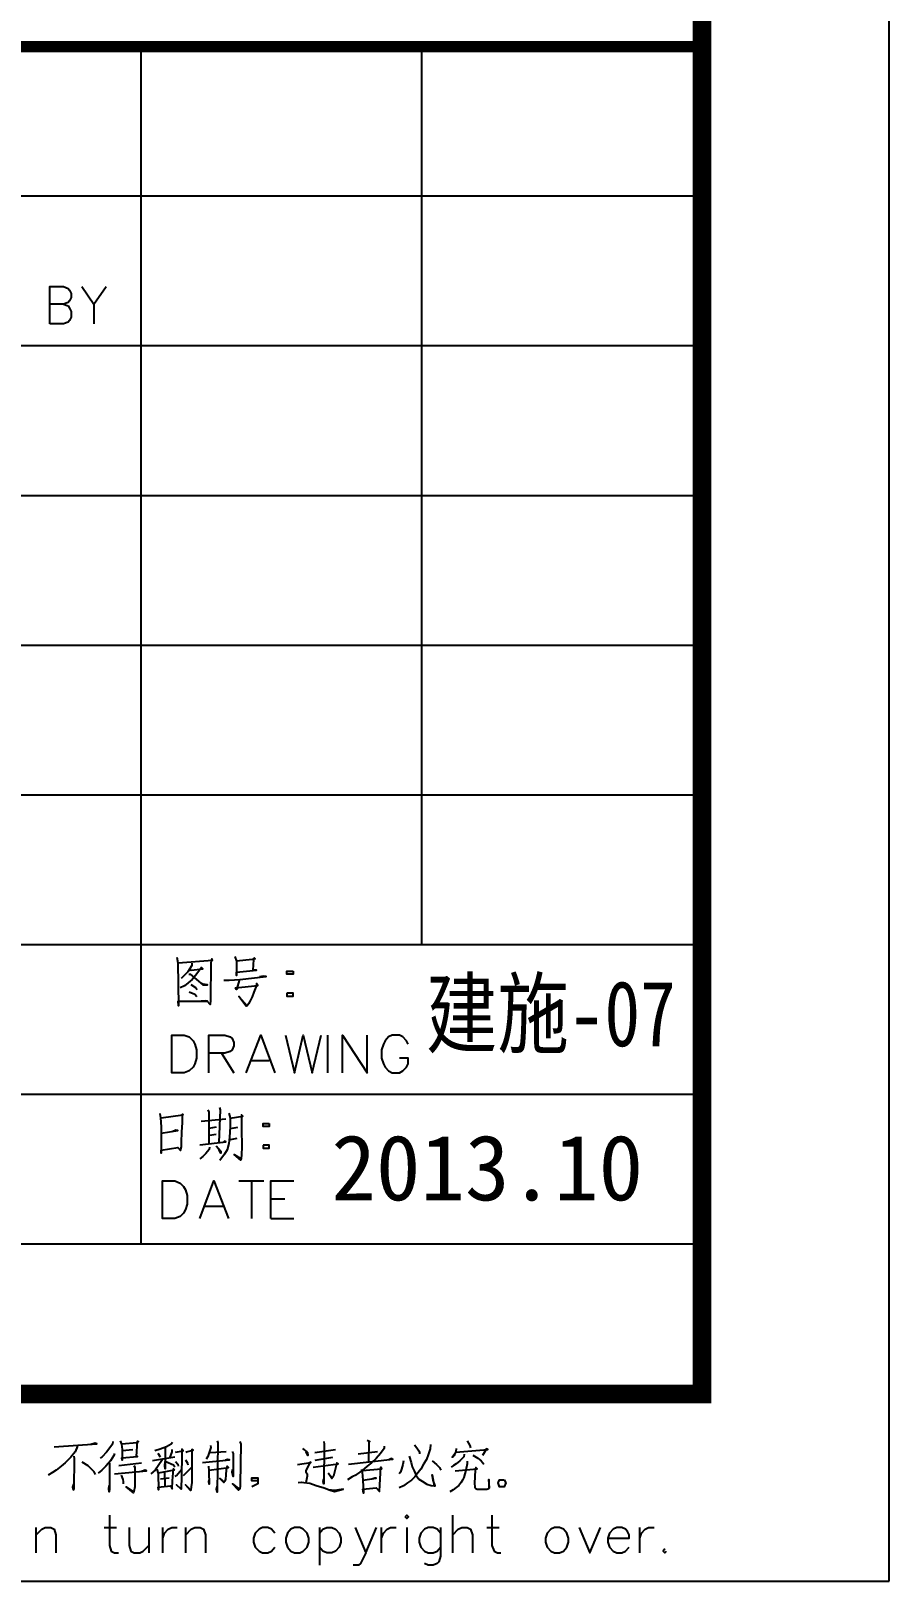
# Model space of a CAD drawing. Extents: x 1417642 to 3570900, y 124798 to 1191112.
# Drawn here: x 1611462 to 1618342, y 252448 to 264873 of the extents above; entities that cross this region are included whole.
import ezdxf

# ---------------------------------------------------------------- set-up
doc = ezdxf.new("R2010")
doc.units = 0
doc.header["$LTSCALE"] = 1000
doc.header["$MEASUREMENT"] = 0
for name, color, linetype in [('PUB_TITLE', 4, 'CONTINUOUS'), ('TEXT', 7, 'CONTINUOUS'), ('图戳', 211, 'CONTINUOUS')]:
    doc.layers.add(name, color=color, linetype=linetype)
doc.styles.add('HZSJ', font='')
doc.styles.get('HZSJ').set_extended_font_data('FangSong_GB2312')

msp = doc.modelspace()

# ---------------------------------------------------------------- linework, layer by layer
at = {"layer": 'PUB_TITLE'}
msp.add_lwpolyline([(1417642.3, 252448.4), (1618342.3, 252448.4), (1618342.3, 378598.4), (1417642.3, 378598.4)], close=True, dxfattribs=at)
at = {"layer": 'PUB_TITLE', "const_width": 150}
msp.add_lwpolyline([(1421392.3, 253948.4), (1616842.3, 253948.4), (1616842.3, 377098.4), (1421392.3, 377098.4)], close=True, dxfattribs=at)
at = {"layer": '图戳'}
for p, q in [((1616842.3, 253948.4), (1616842.3, 377098.4)), ((1612342.3, 264748.4), (1612342.3, 255148.4)), ((1614592.3, 264748.4), (1614592.3, 257548.4)), ((1616842.3, 263548.4), (1606342.3, 263548.4)), ((1616842.3, 262348.4), (1606342.3, 262348.4)), ((1616842.3, 261148.4), (1606342.3, 261148.4)), ((1616842.3, 259948.4), (1606342.3, 259948.4)), ((1616842.3, 258748.4), (1606342.3, 258748.4)), ((1616842.3, 257548.4), (1606342.3, 257548.4)), ((1616842.3, 256348.4), (1606342.3, 256348.4)), ((1616842.3, 255148.4), (1606342.3, 255148.4)), ((1606342.3, 253948.4), (1616842.3, 253948.4))]:
    msp.add_line(p, q, dxfattribs=at)
at = {"layer": '图戳', "const_width": 90}
msp.add_lwpolyline([(1616842.3, 264748.4), (1606342.3, 264748.4)], dxfattribs=at)
at = {"layer": '图戳'}
for points in [[(1611614.2, 262525.5), (1611614.2, 262826), (1611723.5, 262826), (1611761, 262808.9), (1611771.3, 262795.3), (1611784.9, 262767.9), (1611784.9, 262737.2), (1611771.3, 262709.9), (1611761, 262696.2), (1611723.5, 262682.6), (1611614.2, 262682.6)], [(1611870.3, 262826), (1611965.9, 262682.6), (1612064.9, 262826)], [(1611723.5, 262682.6), (1611761, 262668.9), (1611771.3, 262651.9), (1611784.9, 262624.5), (1611784.9, 262580.2), (1611771.3, 262552.8), (1611761, 262539.2), (1611723.5, 262525.5), (1611614.2, 262525.5)], [(1611965.9, 262682.6), (1611965.9, 262525.5)], [(1612631.7, 257448.4), (1612638.5, 257404), (1612645.4, 257059.1), (1612641.9, 257096.7), (1612877.5, 257096.7), (1612860.5, 257100.1), (1612826.3, 257096.7)], [(1613096.1, 257455.2), (1613109.7, 257417.6), (1613109.7, 257301.5), (1613109.7, 257328.9), (1613270.2, 257345.9), (1613242.9, 257345.9), (1613249.7, 257431.3), (1613253.1, 257444.9), (1613259.9, 257434.7), (1613236, 257431.3), (1613109.7, 257417.6)], [(1612641.9, 257404), (1612918.5, 257424.5), (1612911.7, 257434.7), (1612904.9, 257404), (1612901.4, 257103.5), (1612898, 257069.4), (1612874.1, 257096.7)], [(1612734.1, 257349.3), (1612747.8, 257345.9), (1612840, 257356.2), (1612829.7, 257366.4), (1612785.3, 257305), (1612754.6, 257270.8), (1612723.9, 257243.5), (1612693.2, 257219.6), (1612659, 257202.5)], [(1612751.2, 257400.6), (1612751.2, 257383.5), (1612720.5, 257332.3), (1612682.9, 257294.7), (1612665.8, 257277.6)], [(1613563.8, 257335.7), (1613563.8, 257311.8), (1613512.6, 257311.8), (1613512.6, 257335.7), (1613563.8, 257335.7), (1613563.8, 257335.7)], [(1612727.3, 257311.8), (1612737.5, 257311.8), (1612840, 257226.4), (1612877.5, 257226.4), (1612840, 257233.3), (1612822.9, 257240.1)], [(1612744.4, 257229.8), (1612781.9, 257205.9), (1612795.6, 257188.9)], [(1613007.3, 257264), (1613051.7, 257264), (1613137, 257270.8), (1613348.7, 257294.7), (1613324.8, 257298.1), (1613294.1, 257291.3)], [(1613133.6, 257270.8), (1613109.7, 257188.9), (1613102.9, 257202.5), (1613280.4, 257223), (1613270.2, 257236.7), (1613270.2, 257223), (1613249.7, 257168.4), (1613236, 257130.8), (1613219, 257100.1), (1613205.3, 257076.2), (1613195.1, 257059.1), (1613188.2, 257055.7), (1613130.2, 257134.2), (1613191.7, 257062.5)], [(1612730.7, 257171.8), (1612775.1, 257151.3), (1612792.2, 257134.2)], [(1613512.6, 257161.6), (1613512.6, 257137.7), (1613563.8, 257137.7), (1613563.8, 257161.6), (1613512.6, 257161.6), (1613512.6, 257161.6)], [(1612590.7, 256523.1), (1612590.7, 256823.5), (1612689.7, 256823.5), (1612730.7, 256809.9), (1612761.4, 256779.1), (1612775.1, 256751.8), (1612788.8, 256707.4), (1612788.8, 256639.2), (1612775.1, 256594.8), (1612761.4, 256567.5), (1612730.7, 256536.7), (1612689.7, 256523.1), (1612590.7, 256523.1), (1612590.7, 256523.1)], [(1612887.8, 256523.1), (1612887.8, 256823.5), (1613017.5, 256823.5), (1613058.5, 256809.9), (1613075.6, 256796.2), (1613089.2, 256765.5), (1613089.2, 256738.2), (1613075.6, 256707.4), (1613058.5, 256693.8), (1613017.5, 256680.1), (1612887.8, 256680.1)], [(1613188.2, 256523.1), (1613304.3, 256823.5), (1613417, 256523.1)], [(1613502.4, 256823.5), (1613574.1, 256523.1), (1613645.8, 256823.5), (1613717.5, 256523.1), (1613789.2, 256823.5)], [(1613843.8, 256523.1), (1613843.8, 256823.5)], [(1613959.9, 256523.1), (1613959.9, 256823.5), (1614157.9, 256523.1), (1614157.9, 256823.5)], [(1614485.7, 256751.8), (1614472, 256779.1), (1614444.7, 256809.9), (1614417.4, 256823.5), (1614359.4, 256823.5), (1614328.6, 256809.9), (1614301.3, 256779.1), (1614287.7, 256751.8), (1614274, 256707.4), (1614274, 256639.2), (1614287.7, 256594.8), (1614301.3, 256567.5), (1614328.6, 256536.7), (1614359.4, 256523.1), (1614417.4, 256523.1), (1614444.7, 256536.7), (1614472, 256567.5), (1614485.7, 256594.8), (1614485.7, 256639.2), (1614417.4, 256639.2)], [(1612990.2, 256680.1), (1613089.2, 256523.1)], [(1613232.6, 256622.1), (1613372.6, 256622.1)], [(1612880.9, 256226), (1612887.8, 256205.5), (1612887.8, 255952.9)], [(1612973.1, 256243.1), (1612980, 256226), (1612969.7, 255963.1)], [(1612495.1, 256195.3), (1612502, 256161.1), (1612505.4, 256089.4), (1612505.4, 256010.9), (1612505.4, 256000.7), (1612505.4, 255949.5), (1612505.4, 255877.7), (1612505.4, 255901.6), (1612638.5, 255922.1), (1612662.4, 255898.2), (1612669.3, 255929), (1612669.3, 255966.5), (1612672.7, 256045.1), (1612676.1, 256123.6), (1612676.1, 256191.9), (1612679.5, 256181.6), (1612505.4, 256157.7)], [(1612826.3, 256133.8), (1613024.4, 256154.3)], [(1612891.2, 256079.2), (1612949.2, 256089.4)], [(1613048.3, 256198.7), (1613058.5, 256161.1), (1613058.5, 256089.4), (1613055.1, 256007.5), (1613048.3, 255956.3), (1613034.6, 255905.1), (1613014.1, 255870.9), (1612976.6, 255819.7)], [(1613058.5, 256157.7), (1613160.9, 256174.8), (1613150.7, 256185), (1613150.7, 256082.6), (1613150.7, 256075.8), (1613154.1, 255925.5), (1613150.7, 255867.5), (1613147.3, 255833.4), (1613143.9, 255823.1), (1613092.6, 255867.5), (1613140.4, 255836.8)], [(1613061.9, 256075.8), (1613120, 256086)], [(1613372.6, 256116.8), (1613372.6, 256092.9), (1613324.8, 256092.9), (1613324.8, 256116.8), (1613372.6, 256116.8), (1613372.6, 256116.8)], [(1612505.4, 256038.2), (1612638.5, 256058.7), (1612624.9, 256062.1), (1612594.1, 256048.5)], [(1612816.1, 255946), (1613024.4, 255969.9), (1613014.1, 255973.4), (1613000.5, 255963.1)], [(1612894.6, 256021.2), (1612945.8, 256031.4)], [(1613055.1, 255987), (1613061.9, 255987), (1613116.5, 255997.3)], [(1612894.6, 255925.5), (1612891.2, 255908.5), (1612863.9, 255874.3), (1612840, 255850.4), (1612816.1, 255833.4)], [(1612945.8, 255935.8), (1612983.4, 255894.8), (1612983.4, 255877.7), (1612969.7, 255908.5)], [(1613324.8, 255942.6), (1613324.8, 255918.7), (1613372.6, 255918.7), (1613372.6, 255942.6), (1613324.8, 255942.6), (1613324.8, 255942.6)], [(1612515.6, 255355.4), (1612515.6, 255655.8), (1612614.6, 255655.8), (1612659, 255638.7), (1612686.3, 255611.4), (1612700, 255584.1), (1612713.6, 255539.7), (1612713.6, 255468), (1612700, 255427.1), (1612686.3, 255396.3), (1612659, 255369), (1612614.6, 255355.4), (1612515.6, 255355.4), (1612515.6, 255355.4)], [(1612816.1, 255355.4), (1612928.8, 255655.8), (1613044.8, 255355.4)], [(1613130.2, 255655.8), (1613328.2, 255655.8)], [(1613229.2, 255655.8), (1613229.2, 255355.4)], [(1613386.3, 255355.4), (1613386.3, 255655.8), (1613570.7, 255655.8)], [(1613386.3, 255512.4), (1613499, 255512.4)], [(1612857, 255454.4), (1613000.5, 255454.4)], [(1613386.3, 255355.4), (1613570.7, 255355.4)], [(1611836.2, 253528.7), (1611815.7, 253484.3), (1611781.5, 253439.9), (1611737.1, 253395.5), (1611703, 253368.2), (1611665.4, 253337.5), (1611634.7, 253317), (1611600.6, 253296.5)], [(1611648.4, 253525.2), (1611989.8, 253549.1), (1611976.1, 253552.6), (1611942, 253542.3)], [(1612133.2, 253470.6), (1612126.4, 253453.5), (1612099.1, 253412.6), (1612061.5, 253368.2), (1612030.8, 253337.5), (1612000, 253313.6)], [(1612119.5, 253566.2), (1612116.1, 253545.7), (1612095.6, 253515), (1612068.3, 253480.9), (1612034.2, 253443.3), (1612017.1, 253433.1)], [(1612177.6, 253573), (1612187.8, 253545.7), (1612194.7, 253501.3), (1612194.7, 253457), (1612194.7, 253429.6), (1612194.7, 253416), (1612191.2, 253436.5), (1612317.6, 253446.7), (1612307.3, 253446.7), (1612317.6, 253569.6), (1612324.4, 253566.2), (1612314.2, 253556), (1612187.8, 253545.7)], [(1612194.7, 253494.5), (1612280, 253501.3)], [(1612597.6, 253559.4), (1612587.3, 253545.7), (1612549.8, 253525.2), (1612498.5, 253504.8), (1612454.2, 253491.1)], [(1612478.1, 253474), (1612498.5, 253443.3)], [(1612539.5, 253515), (1612539.5, 253347.7), (1612536.1, 253371.6), (1612539.5, 253405.7)], [(1612590.7, 253501.3), (1612590.7, 253484.3), (1612573.7, 253433.1)], [(1612621.5, 253480.9), (1612682.9, 253491.1), (1612672.7, 253504.8), (1612672.7, 253484.3), (1612669.3, 253262.3), (1612665.8, 253211.1), (1612665.8, 253207.7), (1612665.8, 253183.8), (1612628.3, 253218), (1612662.4, 253190.6)], [(1612703.4, 253480.9), (1612710.2, 253484.3), (1612761.4, 253497.9), (1612751.2, 253501.3), (1612751.2, 253460.4), (1612751.2, 253238.4), (1612747.8, 253204.3), (1612744.4, 253180.4), (1612741, 253173.6), (1612700, 253218), (1612744.4, 253177)], [(1612901.4, 253535.5), (1612904.9, 253518.4), (1612880.9, 253446.7), (1612867.3, 253426.2)], [(1612901.4, 253477.4), (1613027.8, 253487.7)], [(1612956.1, 253573), (1612959.5, 253556), (1612956.1, 253159.9), (1612949.2, 253183.8), (1612956.1, 253207.7)], [(1613075.6, 253487.7), (1613082.4, 253470.6), (1613082.4, 253286.2), (1613075.6, 253320.4), (1613079, 253340.9)], [(1613137, 253566.2), (1613143.9, 253545.7), (1613140.4, 253228.2), (1613140.4, 253207.7), (1613137, 253190.6), (1613133.6, 253183.8), (1613126.8, 253177), (1613079, 253228.2), (1613133.6, 253183.8)], [(1613638.9, 253511.6), (1613673.1, 253484.3), (1613679.9, 253477.4), (1613683.3, 253453.5), (1613669.7, 253484.3)], [(1613738, 253477.4), (1613905.3, 253501.3)], [(1613809.7, 253566.2), (1613813.1, 253545.7), (1613809.7, 253228.2), (1613806.2, 253245.3), (1613809.7, 253265.8)], [(1614294.5, 253528.7), (1614294.5, 253511.6), (1614263.8, 253470.6), (1614229.6, 253429.6), (1614192.1, 253395.5), (1614157.9, 253368.2), (1614117, 253334), (1614072.6, 253303.3), (1614072.6, 253299.9), (1614038.4, 253282.8), (1614000.9, 253258.9)], [(1614086.2, 253467.2), (1614239.9, 253487.7)], [(1614157.9, 253576.5), (1614178.4, 253566.2), (1614171.6, 253566.2), (1614168.2, 253405.7)], [(1614666.7, 253542.3), (1614663.3, 253508.2), (1614646.2, 253460.4), (1614632.5, 253422.8), (1614608.6, 253385.3), (1614588.1, 253344.3), (1614567.6, 253317), (1614540.3, 253282.8), (1614513, 253255.5), (1614482.3, 253235), (1614448.1, 253211.1), (1614414, 253194.1)], [(1614536.9, 253538.9), (1614557.4, 253515), (1614571.1, 253491.1), (1614577.9, 253477.4), (1614577.9, 253467.2)], [(1614871.5, 253511.6), (1614868.1, 253487.7), (1614861.3, 253470.6), (1614854.5, 253453.5), (1614847.6, 253443.3), (1614840.8, 253439.9), (1614868.1, 253480.9), (1615124.2, 253501.3), (1615113.9, 253508.2), (1615083.2, 253453.5)], [(1614960.3, 253573), (1614980.8, 253535.5), (1614987.6, 253515)], [(1611805.4, 253450.1), (1611808.8, 253429.6), (1611805.4, 253190.6), (1611802, 253177), (1611798.6, 253200.9), (1611805.4, 253224.8)], [(1611979.6, 253303.3), (1611969.3, 253323.8), (1611921.5, 253371.6), (1611873.7, 253402.3)], [(1612092.2, 253395.5), (1612092.2, 253183.8), (1612088.8, 253163.3), (1612085.4, 253187.2), (1612088.8, 253214.5)], [(1612167.3, 253375), (1612348.3, 253395.5)], [(1612286.8, 253375), (1612293.7, 253361.4), (1612293.7, 253262.3), (1612293.7, 253204.3), (1612286.8, 253166.7), (1612283.4, 253156.5), (1612225.4, 253204.3), (1612283.4, 253163.3)], [(1612515.6, 253422.8), (1612481.5, 253371.6), (1612457.6, 253337.5), (1612423.4, 253306.7)], [(1612614.6, 253439.9), (1612437.1, 253412.6)], [(1612471.2, 253344.3), (1612481.5, 253310.1), (1612484.9, 253180.4), (1612481.5, 253200.9), (1612580.5, 253211.1), (1612594.1, 253187.2), (1612597.6, 253252.1), (1612604.4, 253347.7), (1612611.2, 253337.5), (1612481.5, 253313.6)], [(1612542.9, 253405.7), (1612604.4, 253378.4), (1612614.6, 253364.8)], [(1612621.5, 253405.7), (1612638.5, 253385.3), (1612641.9, 253368.2)], [(1612686.3, 253293.1), (1612751.2, 253361.4)], [(1612700, 253419.4), (1612717.1, 253392.1), (1612720.5, 253378.4)], [(1612836.6, 253398.9), (1613055.1, 253419.4), (1613051.7, 253419.4), (1613038, 253422.8), (1613020.9, 253416)], [(1612884.4, 253368.2), (1612887.8, 253330.6), (1612887.8, 253323.8), (1612891.2, 253224.8), (1612887.8, 253245.3), (1612891.2, 253258.9)], [(1612891.2, 253337.5), (1613044.8, 253357.9), (1613034.6, 253368.2), (1613027.8, 253340.9), (1613024.4, 253296.5), (1613020.9, 253265.8), (1613017.5, 253248.7), (1613007.3, 253238.4), (1612976.6, 253269.2), (1613010.7, 253241.9)], [(1613598, 253381.8), (1613707.2, 253398.9), (1613700.4, 253402.3), (1613666.3, 253334), (1613666.3, 253323.8), (1613676.5, 253306.7), (1613676.5, 253289.7), (1613666.3, 253235)], [(1613724.3, 253361.4), (1613925.7, 253388.7), (1613915.5, 253395.5), (1613901.8, 253340.9), (1613888.2, 253289.7), (1613874.5, 253269.2), (1613847.2, 253310.1), (1613877.9, 253276)], [(1613741.4, 253416), (1613881.4, 253439.9)], [(1614007.7, 253385.3), (1614362.8, 253426.2), (1614356, 253429.6), (1614335.5, 253422.8)], [(1614113.5, 253344.3), (1614117, 253320.4), (1614123.8, 253255.5), (1614127.2, 253153.1), (1614123.8, 253183.8), (1614229.6, 253194.1), (1614256.9, 253166.7), (1614260.4, 253218), (1614267.2, 253361.4), (1614274, 253344.3), (1614117, 253330.6)], [(1614448.1, 253412.6), (1614444.7, 253381.8), (1614434.5, 253344.3), (1614424.2, 253320.4), (1614414, 253306.7)], [(1614495.9, 253450.1), (1614509.6, 253398.9), (1614519.8, 253364.8), (1614533.5, 253330.6), (1614550.6, 253293.1), (1614571.1, 253265.8), (1614598.4, 253248.7), (1614635.9, 253224.8), (1614670.1, 253214.5), (1614694, 253211.1), (1614704.2, 253211.1), (1614687.2, 253255.5), (1614680.3, 253299.9), (1614694, 253211.1)], [(1614680.3, 253412.6), (1614714.5, 253381.8), (1614738.4, 253357.9), (1614748.6, 253337.5)], [(1614960.3, 253409.2), (1614960.3, 253388.7), (1614950.1, 253337.5), (1614939.8, 253306.7), (1614933, 253279.4), (1614922.7, 253255.5), (1614909.1, 253235), (1614892, 253214.5), (1614871.5, 253197.5), (1614847.6, 253180.4), (1614820.3, 253163.3)], [(1614936.4, 253463.8), (1614933, 253443.3), (1614902.3, 253412.6), (1614871.5, 253388.7), (1614851, 253375), (1614830.6, 253361.4)], [(1614864.7, 253330.6), (1615038.8, 253347.7), (1615028.6, 253357.9), (1615025.2, 253337.5), (1615018.3, 253231.6), (1615021.8, 253200.9), (1615028.6, 253190.6), (1615038.8, 253183.8), (1615055.9, 253183.8), (1615073, 253183.8), (1615117.4, 253183.8), (1615134.4, 253190.6), (1615137.8, 253194.1), (1615134.4, 253262.3), (1615134.4, 253190.6)], [(1615004.7, 253457), (1615045.7, 253433.1), (1615073, 253412.6), (1615086.6, 253395.5), (1615093.5, 253385.3)], [(1612133.2, 253306.7), (1612389.3, 253330.6), (1612379, 253337.5), (1612348.3, 253327.2)], [(1612184.4, 253296.5), (1612198.1, 253262.3), (1612201.5, 253245.3), (1612201.5, 253228.2)], [(1612570.2, 253272.6), (1612502, 253265.8)], [(1612532.7, 253320.4), (1612536.1, 253207.7)], [(1612618, 253286.2), (1612628.3, 253293.1), (1612669.3, 253340.9)], [(1613280.4, 253252.1), (1613232.6, 253252.1), (1613232.6, 253276), (1613280.4, 253276), (1613280.4, 253228.2), (1613232.6, 253204.3)], [(1613604.8, 253238.4), (1613632.1, 253241.9), (1613649.2, 253238.4), (1613697, 253231.6), (1613748.2, 253214.5), (1613813.1, 253194.1), (1613860.9, 253177), (1613895, 253166.7), (1613966.7, 253183.8), (1613895, 253173.6), (1613850.6, 253180.4)], [(1614123.8, 253255.5), (1614229.6, 253272.6), (1614219.4, 253272.6), (1614195.5, 253265.8)], [(1615257.4, 253258.9), (1615271, 253235), (1615257.4, 253204.3), (1615219.8, 253204.3), (1615209.6, 253235), (1615219.8, 253258.9), (1615257.4, 253258.9), (1615257.4, 253258.9)], [(1612092.2, 252975.5), (1612092.2, 252733.1), (1612105.9, 252688.7), (1612133.2, 252675.1), (1612163.9, 252675.1)], [(1614461.8, 252961.9), (1614475.5, 252948.2), (1614489.1, 252961.9), (1614475.5, 252975.5), (1614461.8, 252961.9), (1614461.8, 252961.9)], [(1614844.2, 252675.1), (1614844.2, 252975.5)], [(1615158.3, 252975.5), (1615158.3, 252733.1), (1615175.4, 252688.7), (1615202.7, 252675.1), (1615230, 252675.1)], [(1611505, 252818.5), (1611549.3, 252862.9), (1611576.7, 252876.5), (1611621, 252876.5), (1611648.4, 252862.9), (1611662, 252818.5), (1611662, 252675.1)], [(1611505, 252675.1), (1611505, 252876.5)], [(1612047.8, 252876.5), (1612146.9, 252876.5)], [(1612249.3, 252876.5), (1612249.3, 252733.1), (1612262.9, 252688.7), (1612290.3, 252675.1), (1612334.7, 252675.1), (1612362, 252688.7), (1612406.4, 252733.1)], [(1612406.4, 252876.5), (1612406.4, 252675.1)], [(1612519, 252791.2), (1612532.7, 252832.1), (1612563.4, 252862.9), (1612590.7, 252876.5), (1612635.1, 252876.5)], [(1612519, 252675.1), (1612519, 252876.5)], [(1612703.4, 252818.5), (1612747.8, 252862.9), (1612775.1, 252876.5), (1612819.5, 252876.5), (1612846.8, 252862.9), (1612860.5, 252818.5), (1612860.5, 252675.1)], [(1612703.4, 252675.1), (1612703.4, 252876.5)], [(1613417, 252832.1), (1613389.7, 252862.9), (1613362.4, 252876.5), (1613318, 252876.5), (1613290.7, 252862.9), (1613259.9, 252832.1), (1613246.3, 252791.2), (1613246.3, 252760.4), (1613259.9, 252719.5), (1613290.7, 252688.7), (1613318, 252675.1), (1613362.4, 252675.1), (1613389.7, 252688.7), (1613417, 252719.5)], [(1613574.1, 252876.5), (1613546.8, 252862.9), (1613519.4, 252832.1), (1613505.8, 252791.2), (1613505.8, 252760.4), (1613519.4, 252719.5), (1613546.8, 252688.7), (1613574.1, 252675.1), (1613618.5, 252675.1), (1613645.8, 252688.7), (1613676.5, 252719.5), (1613690.2, 252760.4), (1613690.2, 252791.2), (1613676.5, 252832.1), (1613645.8, 252862.9), (1613618.5, 252876.5), (1613574.1, 252876.5), (1613574.1, 252876.5)], [(1613775.5, 252832.1), (1613802.8, 252862.9), (1613833.6, 252876.5), (1613874.5, 252876.5), (1613905.3, 252862.9), (1613932.6, 252832.1), (1613946.2, 252791.2), (1613946.2, 252760.4), (1613932.6, 252719.5), (1613905.3, 252688.7), (1613874.5, 252675.1), (1613833.6, 252675.1), (1613802.8, 252688.7), (1613775.5, 252719.5)], [(1613775.5, 252876.5), (1613775.5, 252576.1)], [(1614062.3, 252876.5), (1614147.7, 252675.1), (1614233, 252876.5)], [(1614274, 252791.2), (1614287.7, 252832.1), (1614318.4, 252862.9), (1614345.7, 252876.5), (1614390.1, 252876.5)], [(1614274, 252675.1), (1614274, 252876.5)], [(1614475.5, 252876.5), (1614475.5, 252675.1)], [(1614745.2, 252832.1), (1614717.9, 252862.9), (1614687.2, 252876.5), (1614646.2, 252876.5), (1614618.9, 252862.9), (1614588.1, 252832.1), (1614574.5, 252791.2), (1614574.5, 252760.4), (1614588.1, 252719.5), (1614618.9, 252688.7), (1614646.2, 252675.1), (1614687.2, 252675.1), (1614717.9, 252688.7), (1614745.2, 252719.5)], [(1614745.2, 252876.5), (1614745.2, 252647.8), (1614731.5, 252603.4), (1614717.9, 252589.7), (1614687.2, 252576.1), (1614646.2, 252576.1), (1614618.9, 252589.7)], [(1614844.2, 252818.5), (1614888.6, 252862.9), (1614915.9, 252876.5), (1614960.3, 252876.5), (1614987.6, 252862.9), (1615001.3, 252818.5), (1615001.3, 252675.1)], [(1615117.4, 252876.5), (1615216.4, 252876.5)], [(1615660.2, 252876.5), (1615629.5, 252862.9), (1615602.2, 252832.1), (1615588.5, 252791.2), (1615588.5, 252760.4), (1615602.2, 252719.5), (1615629.5, 252688.7), (1615660.2, 252675.1), (1615701.2, 252675.1), (1615731.9, 252688.7), (1615759.3, 252719.5), (1615772.9, 252760.4), (1615772.9, 252791.2), (1615759.3, 252832.1), (1615731.9, 252862.9), (1615701.2, 252876.5), (1615660.2, 252876.5), (1615660.2, 252876.5)], [(1615858.3, 252876.5), (1615943.6, 252675.1), (1616029, 252876.5)], [(1616087, 252791.2), (1616257.8, 252791.2), (1616257.8, 252818.5), (1616244.1, 252845.8), (1616230.4, 252862.9), (1616199.7, 252876.5), (1616158.7, 252876.5), (1616131.4, 252862.9), (1616100.7, 252832.1), (1616087, 252791.2), (1616087, 252760.4), (1616100.7, 252719.5), (1616131.4, 252688.7), (1616158.7, 252675.1), (1616199.7, 252675.1), (1616230.4, 252688.7), (1616257.8, 252719.5)], [(1616343.1, 252791.2), (1616356.8, 252832.1), (1616387.5, 252862.9), (1616414.8, 252876.5), (1616459.2, 252876.5)], [(1616343.1, 252675.1), (1616343.1, 252876.5)], [(1614147.7, 252675.1), (1614103.3, 252589.7), (1614089.6, 252576.1), (1614045.3, 252576.1)], [(1616544.6, 252705.8), (1616530.9, 252688.7), (1616544.6, 252675.1), (1616558.2, 252688.7)]]:
    msp.add_lwpolyline(points, dxfattribs=at)

# ---------------------------------------------------------------- texts
at = {"layer": 'TEXT', "style": 'HZSJ', "width": 0.8}
msp.add_text('建施-07', height=525, rotation=0, dxfattribs=at).set_placement((1614629.3, 256735.2))
at = {"layer": 'TEXT', "style": 'HZSJ'}
msp.add_text('2013.10', height=525, rotation=0, dxfattribs=at).set_placement((1613871, 255499.7))

doc.saveas('drawing.dxf')
